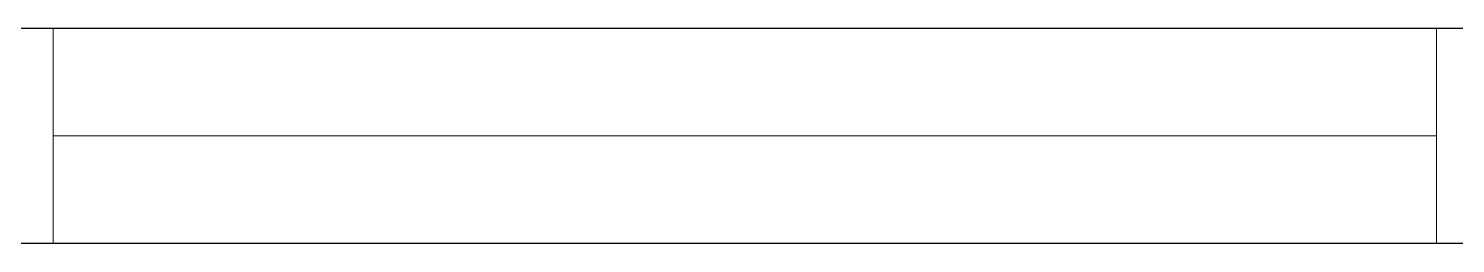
# Model space of a CAD drawing. Header units: millimetres. Extents: x 0 to 11.7, y 0 to 17.
# Drawn here: x 1.367 to 3.224, y 0 to 0.28 of the extents above; entities that cross this region are included whole.
import ezdxf

# ---------------------------------------------------------------- set-up
doc = ezdxf.new("R2010")
doc.units = ezdxf.units.MM
doc.layers.add('_cerramiento', color=251, linetype='Continuous', lineweight=25)
doc.layers.add('_ventanas', color=132, linetype='Continuous', lineweight=5)

msp = doc.modelspace()

# ---------------------------------------------------------------- linework, layer by layer
at = {"layer": '_cerramiento'}
for p, q in [((7.2985, 0.28), (0.28, 0.28)), ((7.2985, 0), (0, 0))]:
    msp.add_line(p, q, dxfattribs=at)
at = {"layer": '_ventanas'}
for p, q in [((1.3994, 0), (1.3994, 0.28)), ((3.1994, 0), (3.1994, 0.28))]:
    msp.add_line(p, q, dxfattribs=at)
msp.add_lwpolyline([(3.1994, 0.14), (1.3994, 0.14)], dxfattribs=at)

doc.saveas('drawing.dxf')
